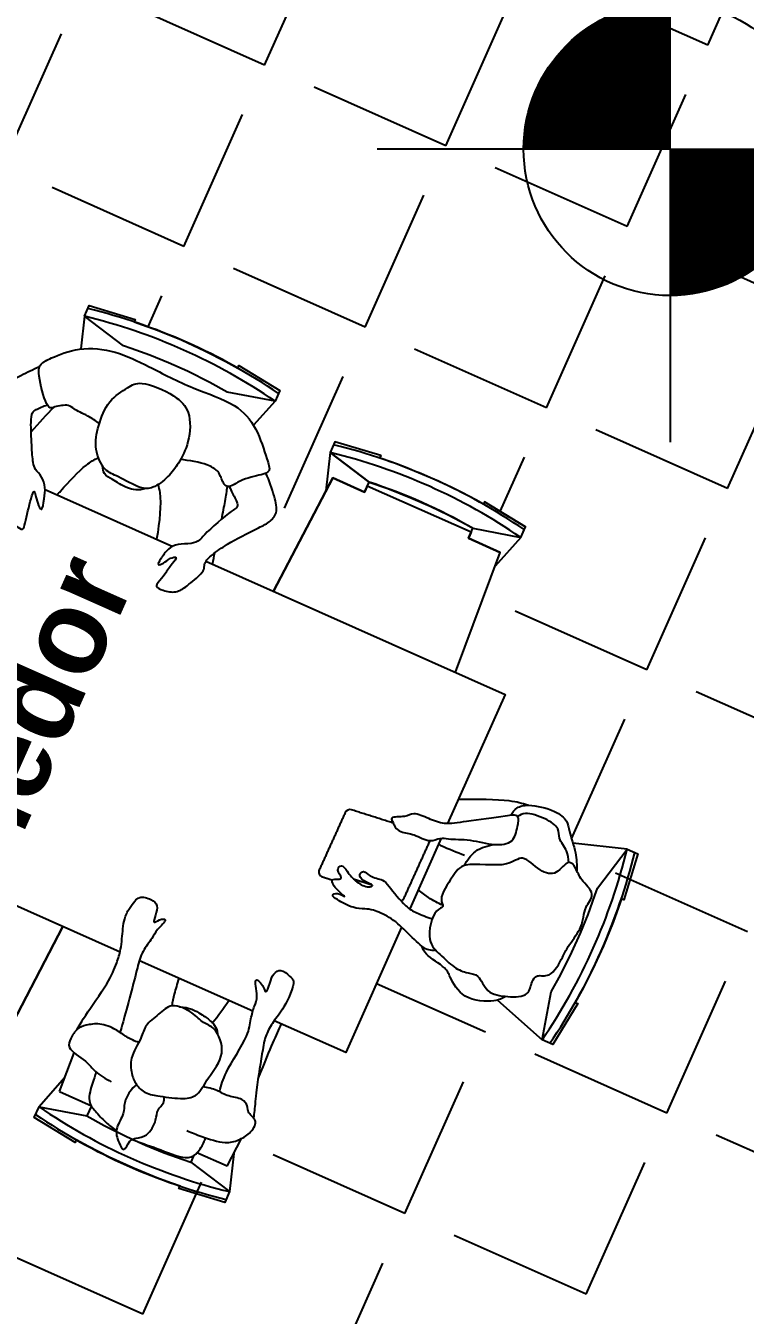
# Model space of a CAD drawing. Header units: millimetres. Extents: x 525387 to 527545, y 2235066 to 2235448.
# Drawn here: x 525582.755 to 525584.224, y 2235286.564 to 2235289.197 of the extents above; entities that cross this region are included whole.
import ezdxf
from ezdxf.enums import TextEntityAlignment as Align

# ---------------------------------------------------------------- set-up
doc = ezdxf.new("R2010")
doc.units = ezdxf.units.MM
doc.layers.add('jardin', color=72, linetype='Continuous', lineweight=5)
doc.layers.add('muro', color=5, linetype='Continuous', lineweight=35)
for name, color, linetype in [('muebles', 2, 'Continuous'), ('pie de plano', 7, 'Continuous'), ('PISOS', 7, 'Continuous'), ('Texto', 7, 'Continuous')]:
    doc.layers.add(name, color=color, linetype=linetype)
doc.styles.add('ARIAL', font='ariali.ttf')
doc.styles.add('NIVEL', font='romans')

# ---------------------------------------------------------------- blocks, each defined once
blk = doc.blocks.new('Nptpl')
at = {"color": 0, "linetype": 'ByBlock'}
for q in [(4.263256414560601e-14, 0.1666666666669414), (-0.166666666666624, 2.747431911605721e-13), (4.263256414560601e-14, -0.1666666666663919), (0.1666666666667093, 2.747431911605721e-13)]:
    blk.add_line((4.263256414560601e-14, 2.747431911605721e-13), q, dxfattribs=at)
at = {"color": 0, "linetype": 'ByBlock', "const_width": 0.08333333333333333}
for points in [[(8.526512829121202e-14, 0.04166666666886461, 0.4142135623846828), (-0.0416666666665814, 5.494863823211441e-13, 1)], [(8.526512829121202e-14, -0.04166666666777037, 0.4142135623829513), (0.04166666666650087, 5.494863823211441e-13, 1)]]:
    blk.add_lwpolyline(points, format="xyb", dxfattribs=at)
at = {"color": 0, "linetype": 'ByBlock'}
blk.add_circle((0, 0), 0.08333333333333333, dxfattribs=at)
at = {"color": 0, "linetype": 'ByBlock', "style": 'NIVEL'}
blk.add_text('N.P.T.', height=0.05, dxfattribs=at).set_placement((0.2646358372095595, 0.07474815208612709), align=Align.RIGHT)
blk.add_attdef('NPT-PLA', (0.2646358372095595, 0.07474815208612709), '', height=0.05, dxfattribs=at)
blk = doc.blocks.new('CAB 5 REC')
at = {"layer": 'muebles', "linetype": 'Continuous', "lineweight": -3}
for p, q in [((3.041165767353959, 2.198807212058455), (2.977202520589344, 2.178458670154214)), ((3.041142316069454, 1.772801212500781), (2.978266322053969, 1.792811491526663)), ((1.604003407526761, 1.603368835058063), (1.528993751388043, 1.627240651287138)), ((1.574222807888873, 1.60153076518327), (1.659014601376839, 1.606760785914958)), ((1.574222807888873, 1.60153076518327), (1.574226734461263, 1.530202530324459)), ((1.574226734461263, 1.530202530324459), (1.551801117719151, 1.530201277229935)), ((1.566044211620465, 1.29826078331098), (1.551813887781464, 1.298260000068694)), ((1.57424342923332, 1.226932999677956), (1.574239720124751, 1.294311752077192)), ((1.6039825839689, 1.225098208524287), (1.528970300103538, 1.201234651729465)), ((1.57424342923332, 1.226932999677956), (1.637981147621758, 1.223006127867848)), ((2.10900171159301, 0.8604619200341403), (2.071985328802839, 0.744149605743587)), ((2.497991328244098, 0.7441261545754969), (2.464278276078403, 0.8500991673208773))]:
    blk.add_line(p, q, dxfattribs=at)
at = {"layer": 'muebles', "lineweight": -3}
for p, q in [((1.884831269504502, 1.732451756019145), (1.624222605722025, 1.748507819138467)), ((2.685304797952995, 1.617590107489377), (2.945913461851887, 1.601534043904394)), ((3.027510425192304, 1.53021030081436), (3.015064590843394, 1.627241967711598)), ((2.945913461851887, 1.601534043904394), (2.945917388424277, 1.530205809045583)), ((2.959349465207197, 1.530206548515707), (2.945917388424277, 1.530205809045583)), ((2.959362233406864, 1.298265252728015), (2.959349465207197, 1.530206548515707)), ((3.027510425192304, 1.53021030081436), (3.02189686591737, 1.530209992080927)), ((2.959362233406864, 1.298265252728015), (2.945930156623945, 1.298264513257891)), ((2.945930156623945, 1.298264513257891), (2.945934083196335, 1.22693627839908)), ((3.027523193391971, 1.298269005026668), (3.015088042244315, 1.201235968619585)), ((3.027523193391971, 1.298269005026668), (3.021909634117037, 1.298268695827574)), ((2.685327188693918, 1.210851522628218), (2.945934083196335, 1.22693627839908)), ((2.991165767423809, 1.201234651729465), (3.015088042244315, 1.201235968619585))]:
    blk.add_line(p, q, dxfattribs=at)
at = {"layer": 'muebles', "linetype": 'Continuous', "lineweight": -3}
for points in [[(1.884767750860192, 1.604566760361195), (1.884767750860192, 2.288638256024569)], [(2.685232249321416, 2.128481530584395), (2.685232249321416, 1.843122890219092)], [(2.685232249321416, 1.768796495627612), (2.685232249321416, 1.100000000093132), (2.396637994563207, 1.100000000093132)], [(1.884767750860192, 1.307774516753852), (1.884767750860192, 1.561403059866279)], [(2.165211116662249, 1.100000000093132), (1.884767750860192, 1.100000000093132), (1.884767750860192, 1.25991724152118)], [(2.363972489489242, 1.100000000093132), (2.206027510692365, 1.100000000093132)]]:
    blk.add_lwpolyline(points, dxfattribs=at)
at = {"layer": 'muebles', "lineweight": -3, "flags": 128}
for points in [[(3.041165767353959, 2.198807212058455), (3.065088042174466, 2.198805895168334), (3.077523193322122, 2.10177285829559), (3.071909634163603, 2.101773167494684), (3.073524379520677, 2.083703375887126), (3.075731225078925, 2.051326798275113), (3.077450345503166, 1.998501959256828), (3.076843979535624, 1.945677248761058), (3.074294836609624, 1.897964716888964), (3.071896865963936, 1.869831871706992), (3.077510425122455, 1.869831562507898), (3.065064590889961, 1.77279989561066), (3.041142316069454, 1.772801212500781), (3.01834300335031, 1.869834819808602), (3.021751584950835, 1.90989577723667), (3.024029843509197, 1.96101637231186), (3.024163428810425, 2.003616964910179), (3.022783105960116, 2.044513616710901), (3.019919557496905, 2.08541035046801), (3.018355771549977, 2.101776115596294)], [(1.528970300103538, 1.201234651729465), (1.505048025283031, 1.201235968619585), (1.492612874135375, 1.298269005026668), (1.498226433410309, 1.298268695827574), (1.496611688053235, 1.316338487900794), (1.494404842378572, 1.348715065047145), (1.492685722070746, 1.40153990406543), (1.493292088038288, 1.4543646145612), (1.495841230964288, 1.502077146433294), (1.498239201609977, 1.530209992080927), (1.492625642335042, 1.53021030081436), (1.505071476683952, 1.627241967711598), (1.528993751504458, 1.627240650821477), (1.551793064223602, 1.530207043979317), (1.548384482623078, 1.490146086085588), (1.5461062239483, 1.439025491476059), (1.545972638647072, 1.396424898412079), (1.547352961613797, 1.355528246611357), (1.550216510077007, 1.314631512854248), (1.55178029590752, 1.298265747725964)], [(2.945917388424277, 1.530205809045583), (2.968343003303744, 1.530207043979317), (2.991142316022888, 1.627240650821477), (2.916132660000585, 1.603368835058063), (2.945913461851887, 1.601534043904394)], [(2.991165767423809, 1.201234651729465), (3.015088042244315, 1.201235968619585), (3.027523193391971, 1.298269005026668), (3.021909634117037, 1.298268695827574), (3.023524379474111, 1.316338487900794), (3.025731225148775, 1.348715065047145), (3.0274503454566, 1.40153990406543), (3.026843979489058, 1.4543646145612), (3.024294836563058, 1.502077146433294), (3.02189686591737, 1.530209992080927), (3.027510425192304, 1.53021030081436), (3.015064590843394, 1.627241967711598), (2.991142316022888, 1.627240650821477), (2.968343003303744, 1.530207043979317), (2.971751584904268, 1.490146086085588), (2.974029843579046, 1.439025491476059), (2.974163428880274, 1.396424898412079), (2.97278310591355, 1.355528246611357), (2.969919557450339, 1.314631512854248), (2.968355771619827, 1.298265747725964)], [(2.916153483558446, 1.225098208524287), (2.945934083196335, 1.22693627839908), (2.945930156623945, 1.298264513257891), (2.968355771619827, 1.298265747725964), (2.991165767423809, 1.201234651729465)], [(2.497991328244098, 0.7441261545754969), (2.497990011353977, 0.7202038797549903), (2.400956974830478, 0.7077687284909189), (2.400957283796743, 0.7133822878822684), (2.382887492072769, 0.7117675426416099), (2.350510914460756, 0.7095606969669461), (2.297686075791717, 0.7078415765427053), (2.244861365063116, 0.7084479425102472), (2.197148833307438, 0.7109970855526626), (2.169015987892635, 0.7133950558491051), (2.169015678926371, 0.7077814969234169), (2.071984012029134, 0.7202273309230804), (2.071985328919254, 0.744149605743587), (2.169018935994245, 0.7669489188119769), (2.209079893887974, 0.7635403368622065), (2.260200488497503, 0.7612620783038437), (2.302801081212237, 0.7611284931190312), (2.34369773324579, 0.7625088160857558), (2.384594466886483, 0.7653723643161356), (2.400960231898353, 0.7669361503794789)]]:
    blk.add_lwpolyline(points, close=True, dxfattribs=at)
for points in [[(1.884808879462071, 2.13918001158163), (1.624201984377578, 2.123105585109442), (1.624205910949968, 2.051777350250632), (1.610773834167048, 2.051776610780507), (1.610786602366716, 1.819835314527154), (1.624218679149635, 1.819836053997278), (1.624222605722025, 1.748507819138467), (1.884831269504502, 1.732451756019145)], [(2.685327188111842, 1.210861851926893), (2.945934083196335, 1.22693627839908), (2.945930156623945, 1.298264513257891), (2.959362233406864, 1.298265252728015), (2.959349465207197, 1.530206548515707), (2.945917388424277, 1.530205809045583), (2.945913461851887, 1.601534043904394), (2.685304797952995, 1.617590107489377)]]:
    blk.add_lwpolyline(points, dxfattribs=at)
at = {"layer": 'muebles', "lineweight": -3}
for points in [[(2.685232249321416, 2.128481530584395), (2.685232249321416, 1.843122890219092)], [(1.884767750860192, 1.307774516753852), (1.884767750860192, 1.561403059866279)], [(2.215368201490492, 1.230048194527626), (2.219775101635605, 1.190558130852878)]]:
    blk.add_lwpolyline(points, dxfattribs=at)
for centre, radius, start, end in [((1.876789864734747, 1.985868309624493), 1.183686706396494, 349.6300684667344, 10.36362335885053), ((1.876789864734747, 1.985868309624493), 1.200726946396528, 349.7787812686469, 10.21491054622956), ((2.693346202722751, 1.414173553697765), 1.200726946396528, 169.7787812686469, 190.2149105462295), ((2.693346202722751, 1.414173553697765), 1.183686706396494, 169.6300684667344, 190.3636233588505), ((1.826789864804596, 1.414173553697765), 1.183686706396494, 349.6363766411495, 10.36993153326562), ((1.826789864804596, 1.414173553697765), 1.200726946396528, 349.7850894537704, 10.22121873135314), ((1.841736535308883, 1.41417437652126), 1.132565986396444, 354.1259730746785, 5.880335105842728), ((2.203858298482373, 1.290555326733738), 0.0105982752220637, 89.6027548563054, 186.3675862646387), ((2.331900545745157, 1.289667565375566), 0.01059827522206382, 6.367586264638692, 89.6027548563054), ((2.221775883575901, 1.129996532574296), 0.0105982752220627, 221.1989055567483, 269.6027548563054), ((2.349818130838685, 1.129108771216124), 0.01059827522206091, 269.6027548563054, 272.5041091117762), ((2.285052426042967, 1.90850205719471), 1.183686706396494, 259.6300684601732, 280.3636233522893), ((2.285052426042967, 1.90850205719471), 1.200726946396528, 259.7787812597154, 280.2149105462295)]:
    blk.add_arc(centre, radius, start, end, dxfattribs=at)
for points, knots in [([(2.90929141594097, 2.240635790862143), (2.899254573392682, 2.250493902247399), (2.878198411082849, 2.267681359313428), (2.851046712370589, 2.289537341333926), (2.829144938383251, 2.292038356885314), (2.81112836219836, 2.28247931972146), (2.76225304719992, 2.250923825893551), (2.712489712284878, 2.213077066931874), (2.695216712076217, 2.207385837566108), (2.664822185179219, 2.209674392826855), (2.636774528888054, 2.198729539290071), (2.616295676794834, 2.187808747403324), (2.594243728672154, 2.17676507262513), (2.594326476566494, 2.154117952566594), (2.588874317705631, 2.134229596704245), (2.60942635347601, 2.138801075518131), (2.652833017753437, 2.146951374132186), (2.676863128202967, 2.149607160128653), (2.665429608896375, 2.140955571550876), (2.65479567006696, 2.132405179087073), (2.637407558737323, 2.114016242325306), (2.669483702396974, 2.123206267599016), (2.689105777302757, 2.128579508978873), (2.707093721022829, 2.144194315653294), (2.714038226520643, 2.164182879030704), (2.72661057987716, 2.174704259261489), (2.756899909698404, 2.190379912499338), (2.796563576790504, 2.210517762694508), (2.817781632649712, 2.217364488169551), (2.826548657030798, 2.212196744978428), (2.839338539983146, 2.201424133498222), (2.84480231103953, 2.194336631800979)], [0, 0, 0, 0, 0.4349023238200695, 0.8270598379688201, 1.12133580263235, 1.410762931956272, 1.930568689154257, 2.46042073709842, 2.738729761410268, 3.098269149992723, 3.466452906032266, 3.793637372864298, 4.106656808361262, 4.4215289551733, 4.682290266471424, 4.936423940721546, 5.412079903258221, 5.679080303601476, 5.865196765397418, 6.14622574498869, 6.400359419238801, 6.714584343416744, 7.02598473758753, 7.337579933318408, 7.625979068675003, 7.886319908874811, 8.298988439438647, 8.75957107293798, 9.058118626188117, 9.266494892410373, 9.554325216489858, 9.554325216489858, 9.554325216489858, 9.554325216489858]), ([(2.853851722669788, 2.082075210753828), (2.855719469022006, 2.091569502837956), (2.85914469556883, 2.114247164689004), (2.857969412347302, 2.140997433569282), (2.864835612475872, 2.155099581927061), (2.848018668591976, 2.179219276644289), (2.839676125324331, 2.186766565777361), (2.850172887323424, 2.204375998582691), (2.895643427153118, 2.238855946809053), (2.916153143509291, 2.242668779566884), (2.938098780810833, 2.224806745070964), (2.981502450536937, 2.18272250611335), (3.003882910124958, 2.110939564183354), (3.001094758859836, 2.03591040475294), (2.99492825276684, 1.937322007492185), (3.005985487950966, 1.845759872812778), (2.978742030449212, 1.784781671594828), (2.928491821861826, 1.742728432174772), (2.907049058936536, 1.721168437041342), (2.890691281761974, 1.738457869272679), (2.866884552058764, 1.773494945839047), (2.832720004487783, 1.789752420503646), (2.859516258584335, 1.81554272165522), (2.863086224300787, 1.821865210309625), (2.869116185465828, 1.847692503593862), (2.858422598335892, 1.883874939754605), (2.854627336142585, 1.900751566514373)], [0.2048737995324911, 0.2048737995324911, 0.2048737995324911, 0.2048737995324911, 0.4738503573873478, 0.8486063304528129, 1.10079618185501, 1.450918532524684, 1.657554190411761, 1.933925376160583, 2.443884183633647, 2.733444042606006, 3.067671130070535, 3.585154513369899, 4.158407721612567, 4.738751613910872, 5.408273777996505, 6.048292346335425, 6.580825684365565, 7.104775205790329, 7.431856536648848, 7.714541438813015, 8.16432968330858, 8.54403034072858, 8.817538132072858, 9.127803421325137, 9.459509984582402, 9.944337930117898, 9.944337930117898, 9.944337930117898, 9.944337930117898]), ([(2.685232249321416, 2.1016043885611), (2.688595864921808, 2.100511425640434), (2.718714145943522, 2.090716254431754), (2.757030159933493, 2.078386676032096), (2.781999427126721, 2.061877668835223), (2.788588719209656, 2.055241618305445)], [4.143396677902976, 4.143396677902976, 4.143396677902976, 4.143396677902976, 4.215687423927473, 4.795487825567621, 5.059583372021096, 5.059583372021096, 5.059583372021096, 5.059583372021096]), ([(2.963883309275843, 2.035612430889159), (2.959671122021973, 2.047658698167652), (2.943643403123133, 2.05989587539807), (2.902563988929614, 2.085915341041982), (2.849162936094217, 2.08294048672542), (2.802844990394078, 2.072330866474658), (2.768462085863575, 2.035311587154865), (2.771399598452263, 2.003032761160284), (2.764626621967182, 1.952182748354971), (2.777430895366706, 1.926545596681535), (2.812224453198723, 1.907787370495498), (2.845961384824477, 1.900854000356048), (2.893201382132247, 1.89760890416801), (2.951584495138377, 1.919804282020777), (2.970425937674008, 1.96361986361444), (2.969797447090968, 2.018698822706938), (2.963883309275843, 2.035612430889159)], [0, 0, 0, 0, 0.3487352880522002, 0.7941601212726843, 1.282896040306476, 1.747593881301285, 2.166165547647576, 2.494563082613985, 2.907985945950814, 3.218233491213204, 3.617841453997688, 4.011828404699948, 4.475152575110521, 4.981927524971844, 5.389225248240164, 5.878868365925492, 5.878868365925492, 5.878868365925492, 5.878868365925492]), ([(2.771103795035742, 1.941183296963573), (2.760252871434204, 1.953243777621537), (2.75435194792226, 1.977402979973704), (2.760673628770746, 2.010402646381408), (2.76101425406523, 2.030715525150299), (2.77186281431932, 2.038497852161527), (2.776903348159976, 2.040777005720884)], [0.08038351793150054, 0.08038351793150054, 0.08038351793150054, 0.08038351793150054, 0.4343115036021366, 0.8123826411896401, 1.09909490701571, 1.323549687499361, 1.323549687499361, 1.323549687499361, 1.323549687499361]), ([(2.78819784510415, 1.921964871697128), (2.784303419990465, 1.918483901303262), (2.760156173957512, 1.900758440606296), (2.722637169994414, 1.889008669648319), (2.685232249321416, 1.879248772747815)], [6.231878493323154, 6.231878493323154, 6.231878493323154, 6.231878493323154, 6.377631109181459, 7.041620914062599, 7.041620914062599, 7.041620914062599, 7.041620914062599]), ([(2.844051792402752, 1.787639140151441), (2.840636424603872, 1.783520240336657), (2.833973149652593, 1.776547327172011), (2.818777132197283, 1.755419652443379), (2.809290560544468, 1.756021078210324), (2.799274367513135, 1.764174239709973), (2.733792132814415, 1.795097088906914), (2.719397663720883, 1.796993853058666), (2.704357797163539, 1.811009467113763), (2.69467322260607, 1.835756997577846), (2.677295268978924, 1.850516703445464), (2.654061163309962, 1.855076409876347), (2.635232531814836, 1.857334389351308), (2.646764656761661, 1.844473941251636), (2.661014402285218, 1.840006571263075), (2.671574814128689, 1.823797280434519), (2.650142743135802, 1.830802178476006), (2.627576209022664, 1.834432488307357), (2.607277421164326, 1.840067381504923), (2.594968502176926, 1.842882297933102), (2.594966291915625, 1.823028662241995), (2.600583299412392, 1.797193188685924), (2.623389415675774, 1.783473765477538), (2.656304073054343, 1.766746575012803), (2.670862238039263, 1.765573928132653), (2.68123165180441, 1.771542355418205), (2.705350506934337, 1.761894474271685), (2.734972628299147, 1.743663524277508), (2.787979139247909, 1.702264971565455), (2.808579714619555, 1.682937628589571), (2.835831308737397, 1.673728976398706), (2.862679209909402, 1.694628004916012), (2.88814333465416, 1.717309847474098), (2.899040875141509, 1.730251068715006)], [0, 0, 0, 0, 0.2682097791889109, 0.5992195813106538, 0.7762852016144655, 1.018831584230975, 1.585190852326909, 1.851930382402412, 2.1366958319538, 2.481913609925754, 2.794862293999917, 3.132441109000496, 3.366033772754706, 3.582306683746096, 3.865174494873057, 4.089694174393038, 4.345009069111449, 4.687444112054221, 4.997927112067518, 5.195328394852785, 5.460983662236021, 5.801919435619039, 6.14579621304324, 6.553059107768791, 6.798778653919874, 7.013032278990344, 7.333679696372038, 7.744062773609296, 8.291760742216674, 8.653624461493264, 8.979813462581731, 9.37259635571814, 9.794065175271747, 9.794065175271747, 9.794065175271747, 9.794065175271747]), ([(2.776746880612336, 1.774381065741181), (2.789834162802435, 1.777355688158423), (2.815937287989073, 1.783445564564317), (2.833736048662104, 1.788247829303145), (2.842588542727754, 1.790758123621345)], [11.18648927529304, 11.18648927529304, 11.18648927529304, 11.18648927529304, 11.41689347926044, 11.67580306017661, 11.67580306017661, 11.67580306017661, 11.67580306017661]), ([(2.685232249321416, 1.754036101512611), (2.68560524773784, 1.754120128694922), (2.692828025785275, 1.755746141541749), (2.700727836694568, 1.757499822415411), (2.7085841485532, 1.759235926903784)], [10.64763893977701, 10.64763893977701, 10.64763893977701, 10.64763893977701, 10.65538389444678, 10.79689964383027, 10.79689964383027, 10.79689964383027, 10.79689964383027]), ([(1.731404278893024, 1.4947439879179), (1.731025566696189, 1.503733128774911), (1.730942989001051, 1.522242902778089), (1.738154473248869, 1.547805654350668), (1.736376000568271, 1.583335937932134), (1.720849063945934, 1.607024350203574), (1.706701014074497, 1.622374577913433), (1.683119092718698, 1.625125417485833), (1.659530371311121, 1.624804386403412), (1.654512114124373, 1.57562570925802), (1.639850565348752, 1.552677209489048), (1.636289982474409, 1.526053819339722), (1.635793935973197, 1.513369442429394)], [0, 0, 0, 0, 0.3074123717600933, 0.6136915369991542, 0.9616586797377983, 1.273855218743643, 1.536769150679271, 1.82040906484426, 2.075306240232701, 2.463856748420259, 2.785260890896268, 3.150409962337965, 3.150409962337965, 3.150409962337965, 3.150409962337965]), ([(1.705404808628373, 1.620177496224642), (1.716572041856125, 1.619075989816338), (1.738742602872662, 1.617606363724917), (1.814250822295435, 1.600464490242302), (1.861338184215128, 1.601316873915493), (1.88996237993706, 1.604324939660728), (1.930474376073107, 1.618579965550452), (1.949754921719432, 1.624418847728521), (1.9742025884334, 1.624522655736655), (1.991683131316677, 1.619092122185975), (2.005481259198859, 1.615443458780646), (2.010596041334793, 1.59019545186311), (2.003944034222513, 1.571228037588298), (1.98474106262438, 1.569119647145271), (1.962460244772956, 1.567221370059997), (1.979153301217593, 1.558912076056004), (1.987919242936186, 1.54077662108466), (1.955389008740894, 1.55613427516073), (1.937027543317527, 1.555045604240149), (1.904131683055311, 1.564831246156245), (1.868717379053123, 1.558934302534908), (1.815583900082856, 1.549791747704148), (1.757712557795458, 1.540942297782749), (1.742418364272453, 1.539004926104099), (1.735028326627798, 1.538061577826738)], [0, 0, 0, 0, 0.3433157636183508, 0.862180353195682, 1.269506982186894, 1.587776464093584, 1.96962329880959, 2.240784507660246, 2.52732042512052, 2.781221844157957, 2.989798858667577, 3.276334776127875, 3.525122192618486, 3.787108128927963, 4.01265871611136, 4.221946395139112, 4.421606102947418, 4.719520219735667, 4.994280705761374, 5.327376224327873, 5.680624407605843, 6.124025312775523, 6.574209931877094, 6.853945675599253, 6.853945675599253, 6.853945675599253, 6.853945675599253]), ([(1.641134212259203, 1.54912686906755), (1.633285489166155, 1.548934738151729), (1.618509167805314, 1.547182506415993), (1.578804490505718, 1.542799192946404), (1.567058796761557, 1.51745389169082), (1.556422231136821, 1.494464032817632), (1.550708257011138, 1.472583573777229), (1.548944947542623, 1.463237813673913)], [0, 0, 0, 0, 0.2871668164711466, 0.64522866241231, 0.940852589245647, 1.272504775899794, 1.496889582001616, 1.496889582001616, 1.496889582001616, 1.496889582001616]), ([(1.65150948963128, 1.463707645889372), (1.6557527910918, 1.470775706227869), (1.66767892241478, 1.483361038845032), (1.696306791040115, 1.499287512619048), (1.741819310816936, 1.492224968969822), (1.769995915470645, 1.49825908895582), (1.800334182567894, 1.480030807666481), (1.834520136704668, 1.467409704811871), (1.833474721875973, 1.418726543430239), (1.820510512683541, 1.390899736434221), (1.824796457891352, 1.362950811628252), (1.781772671733052, 1.319595764391124), (1.72498288739007, 1.337226622737944), (1.681337181595154, 1.338414827361703), (1.662127724150196, 1.36442348966375), (1.649195546633564, 1.409977757371962), (1.641191886039451, 1.439301471691579), (1.647263605729677, 1.456635284237564), (1.65150948963128, 1.463707645889372)], [0, 0, 0, 0, 0.2943913602019894, 0.6262628142455294, 1.022308744445039, 1.335664101962967, 1.679766592927406, 2.018386832580755, 2.405111096614189, 2.733064692962617, 3.032353570120761, 3.455642125569852, 3.904010497750265, 4.283625931433893, 4.602037234162376, 5.010252331611747, 5.336418648369406, 5.630989169640389, 5.630989169640389, 5.630989169640389, 5.630989169640389]), ([(1.65150948963128, 1.463707645889372), (1.645462312386371, 1.466781695373356), (1.632700323709287, 1.471410271711648), (1.606769422302023, 1.472775091882795), (1.587044784100726, 1.46156160114333), (1.55513172771316, 1.467191790230572), (1.539281084085815, 1.459007396828383), (1.529467913787812, 1.449337528087199), (1.511372743872926, 1.429815424140543), (1.542748243315145, 1.431481632404029), (1.551468200050294, 1.420296450145543), (1.563388462760486, 1.399289400316775), (1.601512123714201, 1.395883043296635), (1.620799953001551, 1.405549688264728), (1.639456525095738, 1.395961539354175), (1.647837634198368, 1.399987084325403), (1.651560568832792, 1.401837362907827)], [0, 0, 0, 0, 0.2669328050577168, 0.5600759195865086, 0.8407455507568542, 1.169603380136043, 1.409425031695265, 1.643605262187661, 1.884552288021484, 2.155541227637587, 2.378660375600731, 2.656315761932386, 3.008477750128263, 3.280986597572291, 3.534068780334179, 3.743036572555922, 3.743036572555922, 3.743036572555922, 3.743036572555922]), ([(1.884767750860192, 1.473063209094107), (1.873268874711357, 1.471699149813503), (1.853302067960612, 1.469293769914657), (1.835018756100908, 1.465281884651631), (1.827282902202569, 1.463325364049524)], [5.06895026799617, 5.06895026799617, 5.06895026799617, 5.06895026799617, 5.282677194599985, 5.445989951181548, 5.445989951181548, 5.445989951181548, 5.445989951181548]), ([(1.545517794671468, 1.426575324032456), (1.54561641800683, 1.40919516608119), (1.550475484575145, 1.371476564090699), (1.551082901423797, 1.311720565427095), (1.56872720271349, 1.293488794006407), (1.59795734740328, 1.289344056509435), (1.605661494890228, 1.290586094371974), (1.609519820893183, 1.291256992612034)], [1.780028223637529, 1.780028223637529, 1.780028223637529, 1.780028223637529, 2.178784070648085, 2.639667819570157, 2.920406402872283, 3.230361106542354, 3.433177605925306, 3.433177605925306, 3.433177605925306, 3.433177605925306]), ([(1.607579837553203, 1.331477368250489), (1.607472798554227, 1.320512672420591), (1.608551594777964, 1.299471542239189), (1.613342848722823, 1.249338703695685), (1.631950561422855, 1.226860426366329), (1.652565070311539, 1.211789469700307), (1.685319209937006, 1.204393161460757), (1.689510799944401, 1.233044325374067), (1.704661232070066, 1.238124172203243), (1.714437837945297, 1.255173886194825), (1.704034295980819, 1.282700383104384), (1.70888919965364, 1.309220002032816), (1.704937285627238, 1.328599011525512), (1.702625062898733, 1.337995426729321)], [0, 0, 0, 0, 0.3393738320375116, 0.7524613236242785, 1.065157858688977, 1.368515835929589, 1.67348614298017, 1.952432778866628, 2.17838104714822, 2.421107196317422, 2.733566532522325, 3.041242764500955, 3.360054199612759, 3.360054199612759, 3.360054199612759, 3.360054199612759]), ([(1.706970784231089, 1.303018571343273), (1.720991423702799, 1.304959961678833), (1.747733463882469, 1.310298780910671), (1.833674472873099, 1.294035792350769), (1.866714629111812, 1.305033921264112), (1.896435897098854, 1.309905112721026), (1.915197017835453, 1.308031481690705), (1.953915322665125, 1.339096553158015), (1.940813863417134, 1.307168158702552), (1.924975919886492, 1.296974431723356), (1.953142224112526, 1.298821588978171), (1.970990749192424, 1.301853214390576), (1.988906758022495, 1.290280145127326), (1.980184809188358, 1.268147143069655), (1.977848108741455, 1.251237444579601), (1.915675458498299, 1.251210040412843), (1.884056193521246, 1.261172494851053), (1.850844281027094, 1.264549111481756), (1.82068147265818, 1.257364755962044), (1.742208690033294, 1.236779708880931), (1.702520756050944, 1.222607200499624), (1.691185125731863, 1.21919584646821), (1.686177606577985, 1.217625064309686)], [0, 0, 0, 0, 0.3855809733923783, 0.9289449691692996, 1.284072358187951, 1.592557001862232, 1.867317487887912, 2.203946485858682, 2.468790152725566, 2.673522573330676, 2.932838789473355, 3.203462966840743, 3.44172145173003, 3.712114490799181, 3.930447835846172, 4.371134116700107, 4.732852090047588, 5.056314907434607, 5.39006872075049, 5.927216542837023, 6.312841827553781, 6.547627159986549, 6.547627159986549, 6.547627159986549, 6.547627159986549]), ([(2.150514645152725, 1.01700041629374), (2.147983268136159, 1.020962967537344), (2.144141966709867, 1.030563137028366), (2.145303504774347, 1.04727499326691), (2.161834216327406, 1.089661594014615), (2.175451111863367, 1.129040341824293), (2.174219407141209, 1.166477768681943), (2.169323044130579, 1.183833102695644), (2.159070998779498, 1.206827015150338), (2.162636875989847, 1.240261286031455), (2.165715434821323, 1.258917634375393), (2.177938596578315, 1.248961376491934), (2.172878560726531, 1.220825475174934), (2.181082083610818, 1.255025080405176), (2.195996069931425, 1.274362394586205), (2.201139365788549, 1.258118654601276), (2.208250708528794, 1.24914760235697), (2.216362412087619, 1.271011199336499), (2.234367165830918, 1.263748023658991), (2.222722709411755, 1.246625799220055), (2.210615368559957, 1.221993865910918), (2.209809742053039, 1.196454284712672), (2.222148239612579, 1.183105725795031), (2.217788289766759, 1.210786622948945), (2.227813292760402, 1.224756802432239), (2.241248641279526, 1.217241109814495), (2.23170459526591, 1.200727731455117), (2.239489199011587, 1.173430725000799), (2.230655207764357, 1.157483762130141), (2.205838746973313, 1.109603218268603), (2.204286194173619, 1.084492518566549), (2.204677529167384, 1.06085911905393), (2.206618152093142, 1.049774068407714)], [0, 0, 0, 0, 0.2988084530536254, 0.6172325515704773, 1.149257030394584, 1.679993239669316, 2.153927023197005, 2.487767274178507, 2.880256110233253, 3.354362405231278, 3.643337683799284, 3.899208880833572, 4.217290967365948, 4.598509144883877, 4.950710035192848, 5.225696882115373, 5.437843848231282, 5.766590744385224, 6.034179980659345, 6.353488189762112, 6.785506789316417, 7.189144684790375, 7.422750893550928, 7.784296777215011, 8.091992441000553, 8.335144237997508, 8.65503779916114, 9.063387129113906, 9.40721954141312, 9.980877579653422, 10.39317380014376, 10.85544169691426, 10.85544169691426, 10.85544169691426, 10.85544169691426]), ([(2.468209738493897, 0.9753921320661902), (2.466115104500204, 0.971049327403307), (2.447548408876173, 0.9670152035541832), (2.414624625118449, 0.95938934199512), (2.392618198762648, 0.996443915180862), (2.387465790845454, 1.04378573037684), (2.367673078784719, 1.084437685087323), (2.365203508757986, 1.102771794889122), (2.344787561916746, 1.117669695988297), (2.350717951892875, 1.153253588825464), (2.340373789076693, 1.179192124865949), (2.345560734043829, 1.195821625180542), (2.353244110825472, 1.201468975283206), (2.361800407757983, 1.215510994195938), (2.372985261143185, 1.182998019270599), (2.390285229426809, 1.173372825141996), (2.389895928907208, 1.138286209199578), (2.391375525039621, 1.104056609328836), (2.41680492379237, 1.066893777344376), (2.455859584384598, 1.001947234850377), (2.470513424021192, 0.9801683630794287), (2.468209738493897, 0.9753921320661902)], [0, 0, 0, 0, 0.3635355677622173, 0.8077188574997765, 1.286707925088611, 1.852208620129716, 2.379790092284838, 2.710809496927938, 3.077917621309333, 3.541469577525836, 3.962886247599811, 4.272159183416475, 4.525852933468741, 4.767508340658455, 5.172624523325027, 5.528892805311351, 5.976262073997252, 6.437194651448735, 6.972243616893554, 7.684082303949227, 8.083899942080906, 8.083899942080906, 8.083899942080906, 8.083899942080906]), ([(2.24012994824443, 1.041315709240735), (2.240125916549005, 1.052426119334996), (2.240592643734999, 1.067260238807648), (2.246429226594046, 1.090910559985787), (2.249229289242066, 1.100000000093132)], [0, 0, 0, 0, 0.4593167928147701, 0.7313211341248791, 0.7313211341248791, 0.7313211341248791, 0.7313211341248791]), ([(2.350914965616539, 1.041759844403714), (2.35016115102917, 1.058541900478303), (2.349780844175257, 1.081870200578123), (2.349838506197557, 1.097534085158259), (2.3498584353365, 1.100000000093132)], [0, 0, 0, 0, 0.5647922043394414, 0.6766661912739149, 0.6766661912739149, 0.6766661912739149, 0.6766661912739149]), ([(2.497476874035783, 0.965616159606725), (2.495554940891452, 0.9785516764968634), (2.493935039150529, 1.001097684260458), (2.466227754717693, 1.066449272446334), (2.450405225157738, 1.100000000093132)], [0, 0, 0, 0, 0.4983218090662397, 1.22019925251485, 1.22019925251485, 1.22019925251485, 1.22019925251485]), ([(2.171315809828229, 0.8109627389349043), (2.162982640089467, 0.8103921804577112), (2.140953783527948, 0.8036225391551852), (2.122415044461377, 0.8449761453084648), (2.110738403978758, 0.8870106367394328), (2.14216059516184, 0.9151833029463887), (2.133561240974814, 0.9382650451734662), (2.132377978414297, 0.9696875475347042), (2.146926276967861, 1.005077961366624), (2.157947870437056, 1.043529726099223), (2.225249941111542, 1.055697863455862), (2.237986747990362, 1.035062458831817), (2.249439075938426, 1.056122246198356), (2.303231859346852, 1.046354615595192), (2.340764186228625, 1.040457686875015), (2.361467899521813, 0.9506854908540845), (2.404438301571645, 0.9362233919091523), (2.382774802623317, 0.8891780478879809), (2.38916038244497, 0.8522434295155108), (2.432362591614947, 0.8468172019347548), (2.41964613890741, 0.8217641022056341), (2.40092674526386, 0.8057169965468347), (2.390272860182449, 0.7638039127923548), (2.355083083268255, 0.7749368944205344), (2.335032992064953, 0.7685287529602647), (2.309785531368107, 0.7633862430229783), (2.266164235887118, 0.7741816323250532), (2.244658710202202, 0.7741508479230106), (2.193210708443075, 0.7780848015099764), (2.190446829423308, 0.8089823834598064), (2.177943654824048, 0.8114165365695953), (2.171315809828229, 0.8109627389349043)], [0, 0, 0, 0, 0.4057117973832688, 0.9063605638139551, 1.423809099459869, 1.895930510063949, 2.264500568973421, 2.704679999480825, 3.19537173963663, 3.684626409543412, 4.298345806810435, 4.611806295982122, 4.917900052129351, 5.485851699938411, 5.963982408802607, 6.689280177528887, 7.161722526781802, 7.68246035187645, 8.14081209891851, 8.591629946291336, 8.931694216587632, 9.34701902757811, 9.820066587333107, 10.25039815504352, 10.61361204348843, 11.01644283848844, 11.53691501149503, 11.9346581334189, 12.46760751166493, 12.85755551560706, 13.18024123652807, 13.18024123652807, 13.18024123652807, 13.18024123652807]), ([(2.122749257832766, 0.8475196687504649), (2.115900674485601, 0.8529411358758807), (2.102223691297695, 0.864391032140702), (2.078162943711504, 0.9248987403698266), (2.112033281708136, 0.9684845712035894), (2.127537831896916, 0.9829679448157549), (2.131955014192499, 1.033186774235219), (2.142159221926704, 1.041474416386336), (2.146394056733698, 1.046094062272459)], [0, 0, 0, 0, 0.4072600907246217, 1.019428381558143, 1.579498889140751, 1.954685208465619, 2.495401455343667, 2.840367366806166, 2.840367366806166, 2.840367366806166, 2.840367366806166]), ([(2.332391364616342, 1.033544674981385), (2.344309047330171, 1.033691372256726), (2.368232983513735, 1.027443337254226), (2.384288930334151, 1.012017779052258), (2.392976221977733, 1.001182776875794), (2.396424253936857, 0.9954378898255527)], [0, 0, 0, 0, 0.4757289978381137, 0.8485268162916557, 1.205216929488627, 1.205216929488627, 1.205216929488627, 1.205216929488627]), ([(2.464586878661066, 0.9888342842459679), (2.471092707943171, 0.9886021907441318), (2.485446539940313, 0.9851638423278928), (2.50120918022003, 0.9641692284494638), (2.511761190951802, 0.9115208894945681), (2.502032196847722, 0.8784473002888262), (2.482436329708435, 0.8670331416651607), (2.448562438250519, 0.8347476837225258), (2.427116405102424, 0.824639200232923), (2.415916289202869, 0.819718942977488)], [0, 0, 0, 0, 0.3515901416300652, 0.7474629186170498, 1.330556362557844, 1.778785055653913, 2.147750820308104, 2.685050344364471, 3.167017621930979, 3.167017621930979, 3.167017621930979, 3.167017621930979]), ([(2.424748611170799, 0.8418684005737305), (2.431839506141841, 0.8454480427317321), (2.446259655640461, 0.8529822556301951), (2.459781723213382, 0.8817198998294771), (2.482095650047995, 0.8874884299002588), (2.488553194911219, 0.9221750721335411), (2.483325949986465, 0.9646100541576743), (2.472672536619939, 0.9719760343432426), (2.468209738493897, 0.9753921320661902)], [0, 0, 0, 0, 0.3883697267368114, 0.8210794127677667, 1.173465207557251, 1.628545890283989, 2.142207897365049, 2.46888742878821, 2.46888742878821, 2.46888742878821, 2.46888742878821])]:
    blk.add_open_spline(points, degree=3, knots=knots, dxfattribs=at)
for points, degree in [([(2.846434710780159, 2.180072961840779), (2.826296880608425, 2.188032023143023), (2.80375730979722, 2.195558043662459), (2.781020965776406, 2.20242224028334)], 3), ([(1.83233139035292, 1.448115197010338), (1.83968937874306, 1.430181382223964), (1.836433417745866, 1.397703056689352), (1.832879861816764, 1.380934343207628), (1.826281842542812, 1.362741732504219), (1.813380113686435, 1.354848488699645)], 3), ([(1.829813491087407, 1.373400828801095), (1.847921625361778, 1.368647027760744), (1.866162176243961, 1.364503550808877), (1.884767750860192, 1.361684384290129)], 3), ([(2.331974025582895, 1.300265586003661), (2.267952901893295, 1.300709466915578), (2.203931778203696, 1.301153347361833)], 2), ([(2.352395541034639, 1.201572963967919), (2.347414489719085, 1.246207974851131), (2.342433438403532, 1.290842985268682)], 2), ([(2.193325405940413, 1.289379906840622), (2.194510579342023, 1.278759613633156), (2.195695752743632, 1.268139319960028)], 2), ([(1.884767750860192, 1.243987758178264), (1.858164042700082, 1.244917478878051), (1.836969824624248, 1.244498427957296), (1.764804473379627, 1.242338863667101)], 3), ([(2.221702403738163, 1.119398511946201), (2.285723527427763, 1.118954631499946), (2.349744651000947, 1.118510751053691)], 2)]:
    blk.add_open_spline(points, degree=degree, dxfattribs=at)
at = {"layer": 'PISOS', "color": 41, "linetype": 'Continuous', "lineweight": -3}
for p, q in [((3.254243528353982, 2.476483289152384), (3.548883528332226, 2.476483289152384)), ((3.254243528353982, 2.071353289298713), (3.254243528353982, 2.365993289276958)), ((3.659373528324068, 2.071353289298713), (3.659373528324068, 2.365993289276958)), ((3.074366183602251, 2.071353289298713), (3.14375352836214, 2.071353289298713)), ((3.254243528353982, 2.071353289298713), (3.548883528332226, 2.071353289298713)), ((3.659373528324068, 2.071353289298713), (3.954013528302312, 2.071353289298713)), ((3.254243528353982, 1.666223288979381), (3.254243528353982, 1.960863288957626)), ((3.659373528324068, 1.666223288979381), (3.659373528324068, 1.960863288957626)), ((2.849113528383896, 1.666223288979381), (3.14375352836214, 1.666223288979381)), ((3.254243528353982, 1.666223288979381), (3.548883528332226, 1.666223288979381)), ((3.659373528324068, 1.666223288979381), (3.954013528302312, 1.666223288979381)), ((1.228593528387137, 1.261093289125711), (1.228593528387137, 1.555733289103955)), ((3.254243528353982, 1.261093289125711), (3.254243528353982, 1.555733289103955)), ((3.659373528324068, 1.261093289125711), (3.659373528324068, 1.555733289103955)), ((4.064503528410569, 1.261093289125711), (4.064503528410569, 1.555733289103955)), ((1.228593528387137, 1.261093289125711), (1.523233528365381, 1.261093289125711)), ((3.022758984589018, 1.261093289125711), (3.14375352836214, 1.261093289125711)), ((3.254243528353982, 1.261093289125711), (3.548883528332226, 1.261093289125711)), ((3.659373528324068, 1.261093289125711), (3.954013528302312, 1.261093289125711)), ((4.064503528410569, 1.261093289125711), (4.359143528388813, 1.261093289125711)), ((1.633723528357223, 0.8559632892720401), (1.633723528357223, 1.150603289250284)), ((2.849113528383896, 0.8559632892720401), (2.849113528383896, 1.150603289250284)), ((3.254243528353982, 0.8559632892720401), (3.254243528353982, 1.150603289250284)), ((3.659373528324068, 0.8559632892720401), (3.659373528324068, 1.150603289250284)), ((2.038853528327309, 0.8559632892720401), (2.038853528327309, 1.100000000093132)), ((1.228593528387137, 0.8559632892720401), (1.523233528365381, 0.8559632892720401)), ((1.633723528357223, 0.8559632892720401), (1.928363528335467, 0.8559632892720401)), ((2.471103523508646, 0.8559632892720401), (2.738623528392054, 0.8559632892720401)), ((2.849113528383896, 0.8559632892720401), (3.14375352836214, 0.8559632892720401)), ((3.254243528353982, 0.8559632892720401), (3.548883528332226, 0.8559632892720401)), ((1.633723528357223, 0.4508332889527082), (1.633723528357223, 0.7454732889309525)), ((2.038853528327309, 0.4508332889527082), (2.038853528327309, 0.7454732889309525)), ((2.44398352841381, 0.4508332889527082), (2.44398352841381, 0.7454732889309525)), ((2.849113528383896, 0.4508332889527082), (2.849113528383896, 0.7454732889309525)), ((1.633723528357223, 0.4508332889527082), (1.928363528335467, 0.4508332889527082)), ((2.038853528327309, 0.4508332889527082), (2.333493528305553, 0.4508332889527082)), ((2.038853528327309, 0.1000089887529612), (2.038853528327309, 0.340343289077282))]:
    blk.add_line(p, q, dxfattribs=at)
at = {"layer": 'pie de plano', "lineweight": -3, "insert": (2.588794133393094, 1.881311030127108), "char_height": 0.175, "width": 1.519722237731585, "attachment_point": 9, "style": 'ARIAL'}
blk.add_mtext('{\\fCentury Gothic|b1|i0|c0|p34;Comedor}', dxfattribs=at)

msp = doc.modelspace()

# ---------------------------------------------------------------- hatches: boundary and pattern name
at = {"layer": 'jardin'}
h = msp.add_hatch(dxfattribs=at)
h.set_pattern_fill('GRASS', color=72, scale=0.025)
h.set_pattern_definition([(90, (194.1935024295235, -22.17156315827742), (-0.449012806, 0.449012806), [0.1190625, -0.778963112]), (45, (194.1935024295235, -22.17156315827742), (-0.4490128060534577, 0.4490128060534577), [0.1190625, -0.5159375]), (135, (194.1935024295235, -22.17156315827742), (-0.4490128060534577, -0.4490128060534576), [0.1190625, -0.5159375])])
edge = h.paths.add_edge_path()
edge.add_line((525532.9685651099, 2235265.018777107), (525533.3434039074, 2235265.946524886))
edge.add_line((525533.3434039074, 2235265.946524886), (525531.9062651811, 2235266.527166621))
edge.add_line((525531.9062651811, 2235266.527166621), (525534.1539047417, 2235272.090269749))
edge.add_line((525534.1539047417, 2235272.090269749), (525536.193709222, 2235271.266135243))
edge.add_line((525536.193709222, 2235271.266135243), (525536.562877167, 2235272.179857971))
edge.add_line((525536.562877167, 2235272.179857971), (525545.1662853189, 2235268.821973717))
edge.add_line((525545.1662853189, 2235268.821973717), (525547.3497467478, 2235274.82330218))
edge.add_line((525547.3497467478, 2235274.82330218), (525544.7313748535, 2235273.015255336))
edge.add_line((525544.7313748535, 2235273.015255336), (525543.2781960585, 2235272.639106617))
edge.add_line((525543.2781960585, 2235272.639106617), (525541.1485370866, 2235273.090486108))
edge.add_line((525541.1485370866, 2235273.090486108), (525539.9398361517, 2235273.743141092))
edge.add_line((525539.9398361517, 2235273.743141092), (525538.2110542965, 2235276.000038548))
edge.add_line((525538.2110542965, 2235276.000038548), (525537.3736256876, 2235277.555641114))
edge.add_line((525537.3736256876, 2235277.555641114), (525537.8291464725, 2235279.042329289))
edge.add_line((525537.8291464725, 2235279.042329289), (525538.5619413613, 2235280.955201727))
edge.add_line((525538.5619413613, 2235280.955201727), (525539.6831508342, 2235281.758453705))
edge.add_line((525539.6831508342, 2235281.758453705), (525542.1579888097, 2235281.527801211))
edge.add_line((525542.1579888097, 2235281.527801211), (525543.0625858817, 2235281.397905624))
edge.add_line((525543.0625858817, 2235281.397905624), (525544.237610196, 2235281.544910648))
edge.add_line((525544.237610196, 2235281.544910648), (525545.2389396823, 2235280.937943125))
edge.add_line((525545.2389396823, 2235280.937943125), (525545.3998439282, 2235280.590086101))
edge.add_line((525545.3998439282, 2235280.590086101), (525546.3509289569, 2235280.368002899))
edge.add_line((525546.3509289569, 2235280.368002899), (525547.600497491, 2235279.717446517))
edge.add_line((525547.600497491, 2235279.717446517), (525548.5040015223, 2235277.995816217))
edge.add_line((525548.5040015223, 2235277.995816217), (525549.4494635365, 2235280.59445525))
edge.add_line((525549.4494635365, 2235280.59445525), (525547.0341694856, 2235282.223591658))
edge.add_arc((525553.4010597232, 2235290.10956279), 10.13537527618222, 170.284472681075, 231.0836617792268, ccw=False)
edge.add_line((525543.4110483121, 2235291.819973266), (525550.0208712292, 2235308.245539475))
edge.add_arc((525555.8299656212, 2235305.755869185), 6.320129413924658, 80.38193008596693, 156.8009227968103, ccw=False)
edge.add_line((525556.8859309562, 2235311.987159021), (525568.065963876, 2235310.309437103))
edge.add_line((525568.065963876, 2235310.309437103), (525571.100602373, 2235308.445894439))
edge.add_line((525571.100602373, 2235308.445894439), (525574.6095270728, 2235309.283263758))
edge.add_line((525574.6095270728, 2235309.283263758), (525591.9766387951, 2235306.280143735))
edge.add_line((525591.9766387951, 2235306.280143735), (525597.5764745408, 2235303.843793575))
edge.add_line((525597.5764745408, 2235303.843793575), (525606.9181822436, 2235297.037171795))
edge.add_line((525606.9181822436, 2235297.037171795), (525607.4802795019, 2235296.512781397))
edge.add_line((525607.4802795019, 2235296.512781397), (525607.7313576707, 2235296.885019429))
edge.add_line((525607.7313576707, 2235296.885019429), (525605.0168321515, 2235299.331365688))
edge.add_line((525605.0168321515, 2235299.331365688), (525606.1571826885, 2235308.315870588))
edge.add_line((525606.1571826885, 2235308.315870588), (525587.9557378056, 2235310.626073285))
edge.add_line((525587.9557378056, 2235310.626073285), (525576.383262146, 2235312.094899778))
edge.add_line((525576.383262146, 2235312.094899778), (525549.9333449753, 2235316.064083598))
edge.add_line((525549.9333449753, 2235316.064083598), (525525.9451853664, 2235256.452939874))
edge.add_line((525525.9451853664, 2235256.452939874), (525533.2269897189, 2235254.979274598))
edge.add_arc((525533.8274825849, 2235265.506826035), 10.54466362321378, 266.7353789843571, 327.767703411439)
edge.add_arc((525538.862284269, 2235264.345332306), 5.916612411177084, 311.0411354373542, 382.0561272641166)
edge.add_line((525544.3458979388, 2235266.567107169), (525544.7558909323, 2235267.693988821))
edge.add_line((525544.7558909323, 2235267.693988821), (525540.3056363409, 2235269.430909766))
edge.add_line((525540.3056363409, 2235269.430909766), (525538.1183970077, 2235264.017302446))
edge.add_line((525538.1183970077, 2235264.017302446), (525535.220947462, 2235265.18794805))
edge.add_line((525535.220947462, 2235265.18794805), (525534.8463408679, 2235264.260764197))
edge.add_line((525534.8463408679, 2235264.260764197), (525534.1128909915, 2235263.949433194))
edge.add_arc((525532.2472092394, 2235263.099885316), 2.049999999645656, -100.03482796230941, 24.482393480616622, ccw=False)
edge.add_line((525531.890003354, 2235261.081246181), (525531.4886372016, 2235260.087830096))
edge.add_arc((525530.6343550509, 2235259.107931118), 1.299999999730877, -272.9178751744206, 48.917875213800016, ccw=False)
edge.add_line((525530.7005309252, 2235260.4062457), (525531.1018970774, 2235261.399661786))
edge.add_arc((525532.2472092387, 2235263.099885316), 2.049999999851757, 69.39759662553149, 236.0348279646576, ccw=False)
h.paths.add_polyline_path([(525537.1375270657, 2235274.936899961), (525536.4819655273, 2235273.314328216), (525534.905752974, 2235273.951159425), (525535.5613145124, 2235275.573731171)], flags=16)
at = {"layer": 'PISOS'}
h = msp.add_hatch(dxfattribs=at)
h.set_pattern_fill('HONEY', color=9, scale=0.09)
h.set_pattern_definition([(0, (-1981.939004174666, -211.1523106675595), (0.428625, 0.24746675805), [0.2857499999999999, -0.5714999999999999]), (120, (-1981.939004174666, -211.1523106675595), (-0.4286249990634771, 0.2474667596721052), [0.2857499999999998, -0.5714999999999996]), (59.99999999999999, (-1981.939004174666, -211.1523106675595), (9.36522819294794e-10, 0.494933517722105), [-0.5714999999999999, 0.2857499999999999])])
edge = h.paths.add_edge_path()
edge.add_line((525606.9532373651, 2235293.587946526), (525607.2363289868, 2235294.00764637))
edge.add_line((525607.2363289868, 2235294.00764637), (525606.3479130142, 2235294.836465225))
edge.add_line((525606.3479130142, 2235294.836465225), (525605.8445237541, 2235294.090161281))
edge.add_arc((525605.9721426611, 2235292.896966655), 1.199999999830135, 96.10489892490847, 124.1823590114058)
edge.add_line((525605.2979482228, 2235293.889670971), (525594.7123011063, 2235301.60266077))
edge.add_line((525594.7123011063, 2235301.60266077), (525591.0525401771, 2235303.194932317))
edge.add_line((525591.0525401771, 2235303.194932317), (525575.182638465, 2235305.939154865))
edge.add_line((525575.182638465, 2235305.939154865), (525574.2028669307, 2235306.540823254))
edge.add_line((525574.2028669307, 2235306.540823254), (525573.5749101448, 2235305.518243049))
edge.add_line((525573.5749101448, 2235305.518243049), (525574.7510732597, 2235304.795972457))
edge.add_line((525574.7510732597, 2235304.795972457), (525577.9330706495, 2235304.24574164))
edge.add_line((525577.9330706495, 2235304.24574164), (525579.0839622102, 2235298.82506341))
edge.add_line((525579.0839622102, 2235298.82506341), (525578.0409486827, 2235296.482416672))
edge.add_line((525578.0409486827, 2235296.482416672), (525577.7984083681, 2235295.937662207))
edge.add_line((525577.7984083681, 2235295.937662207), (525576.9142228351, 2235295.426904986))
edge.add_line((525576.9142228351, 2235295.426904986), (525575.7266137406, 2235295.955662622))
edge.add_line((525575.7266137406, 2235295.955662622), (525574.6303591912, 2235296.443746593))
edge.add_line((525574.6303591912, 2235296.443746593), (525574.2236225482, 2235295.530201136))
edge.add_line((525574.2236225482, 2235295.530201136), (525575.3198770975, 2235295.042117164))
edge.add_line((525575.3198770975, 2235295.042117164), (525574.1301672953, 2235292.369985199))
edge.add_line((525574.1301672953, 2235292.369985199), (525575.226421845, 2235291.881901227))
edge.add_line((525575.226421845, 2235291.881901227), (525575.9362163139, 2235293.476125706))
edge.add_line((525575.9362163139, 2235293.476125706), (525578.7361371672, 2235295.093523571))
edge.add_line((525578.7361371672, 2235295.093523571), (525580.3387425096, 2235298.693034103))
edge.add_line((525580.3387425096, 2235298.693034103), (525579.2065739105, 2235304.025527525))
edge.add_line((525579.2065739105, 2235304.025527525), (525590.7060031955, 2235302.037046834))
edge.add_line((525590.7060031955, 2235302.037046834), (525594.1124133674, 2235300.55500194))
edge.add_line((525594.1124133674, 2235300.55500194), (525595.0989541203, 2235299.836181571))
edge.add_line((525595.0989541203, 2235299.836181571), (525590.2276901774, 2235288.895143621))
edge.add_line((525590.2276901774, 2235288.895143621), (525591.3239447267, 2235288.407059649))
edge.add_line((525591.3239447267, 2235288.407059649), (525593.5868117566, 2235293.489542213))
edge.add_line((525593.5868117566, 2235293.489542213), (525595.8714388438, 2235292.472360698))
edge.add_line((525595.8714388438, 2235292.472360698), (525596.2781754866, 2235293.385906155))
edge.add_line((525596.2781754866, 2235293.385906155), (525593.9935483993, 2235294.40308767))
edge.add_line((525593.9935483993, 2235294.40308767), (525596.0907676786, 2235299.113519294))
edge.add_line((525596.0907676786, 2235299.113519294), (525605.4887313502, 2235292.265907888))
edge.add_arc((509013.475930431, 2231769.083826202), 16961.94861348718, 11.982317951034474, 11.98824039447959, ccw=False)
edge.add_line((525605.8528204352, 2235290.550836786), (525603.4026747464, 2235285.047719467))
edge.add_line((525603.4026747464, 2235285.047719467), (525601.4293808372, 2235283.90782962))
edge.add_line((525601.4293808372, 2235283.90782962), (525602.7841985535, 2235283.30462591))
edge.add_line((525602.7841985535, 2235283.30462591), (525604.3404035454, 2235284.203580832))
edge.add_line((525604.3404035454, 2235284.203580832), (525604.4625333886, 2235284.477888951))
edge.add_line((525604.4625333886, 2235284.477888951), (525605.0559553527, 2235284.213680469))
edge.add_line((525605.0559553527, 2235284.213680469), (525605.4626919958, 2235285.127225927))
edge.add_line((525605.4626919958, 2235285.127225927), (525604.8692700317, 2235285.391434408))
edge.add_line((525604.8692700317, 2235285.391434408), (525607.1030780211, 2235290.408649298))
edge.add_arc((525607.8525471875, 2235277.282750833), 13.14727783833425, 86.73204505863089, 93.26795494136911, ccw=False)
edge.add_line((525608.6020163539, 2235290.408649298), (525613.3509928689, 2235285.978245751))
edge.add_line((525613.3509928689, 2235285.978245751), (525616.8472891089, 2235282.513170424))
edge.add_line((525616.8472891089, 2235282.513170424), (525619.2713198636, 2235279.954865594))
edge.add_line((525619.2713198636, 2235279.954865594), (525608.9483517003, 2235276.515085535))
edge.add_line((525608.9483517003, 2235276.515085535), (525601.468371776, 2235279.843725831))
edge.add_line((525601.468371776, 2235279.843725831), (525600.9616807719, 2235278.705679202))
edge.add_line((525600.9616807719, 2235278.705679202), (525608.5464596847, 2235275.33040119))
edge.add_line((525608.5464596847, 2235275.33040119), (525609.4136088317, 2235272.728039155))
edge.add_line((525609.4136088317, 2235272.728039155), (525614.1571920078, 2235274.30867784))
edge.add_line((525614.1571920078, 2235274.30867784), (525613.3542545586, 2235276.718337057))
edge.add_line((525613.3542545586, 2235276.718337057), (525620.1822073393, 2235278.993521426))
edge.add_line((525620.1822073393, 2235278.993521426), (525621.7364663732, 2235277.353167489))
edge.add_line((525621.7364663732, 2235277.353167489), (525623.3735464438, 2235275.625404818))
edge.add_line((525623.3735464438, 2235275.625404818), (525624.6813222884, 2235274.194607804))
edge.add_line((525624.6813222884, 2235274.194607804), (525627.0727686713, 2235267.017746364))
edge.add_line((525627.0727686713, 2235267.017746364), (525631.696335101, 2235268.558393527))
edge.add_line((525631.696335101, 2235268.558393527), (525630.1964513537, 2235270.141360173))
edge.add_arc((525634.918613206, 2235276.55946054), 7.968113006474778, 218.7716957525168, 233.6559660680781, ccw=False)
edge.add_line((525628.7062945096, 2235271.569678852), (525624.2520331242, 2235276.442948166))
edge.add_line((525624.2520331242, 2235276.442948166), (525622.607546089, 2235278.178528094))
edge.add_line((525622.607546089, 2235278.178528094), (525617.7053978947, 2235283.352220457))
edge.add_line((525617.7053978947, 2235283.352220457), (525614.1828331029, 2235286.843329764))
edge.add_line((525614.1828331029, 2235286.843329764), (525606.9532373651, 2235293.587946526))

# ---------------------------------------------------------------- block references
at = {"layer": 'muro', "rotation": 66}
msp.add_blockref('CAB 5 REC', (525583.6464570556, 2235284.931262688), dxfattribs=at)
at = {"layer": 'Texto', "lineweight": -3, "ltscale": 0.35}
ref = msp.add_blockref('Nptpl', (525584.0706819388, 2235288.945358527), dxfattribs=dict(at, xscale=3.589483064943671, yscale=3.589483064943671, zscale=3.589483064943671))
ref.add_attrib('NPT-PLA', '+0.08', (525585.0205877948, 2235289.213665754), dxfattribs={"layer": '0', "color": 0, "linetype": 'ByBlock', "ltscale": 0.35, "height": 0.192, "style": 'NIVEL'})

doc.saveas('drawing.dxf')
